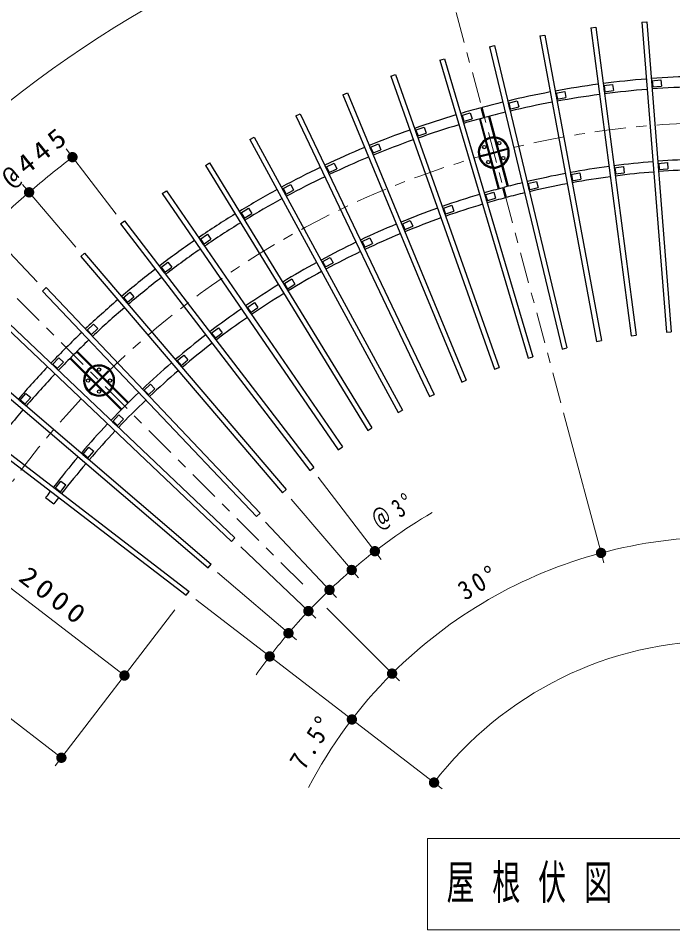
# Model space of a CAD drawing. Units: millimetres on the paper, with parts at other scales. Extents: x -365 to 3, y -5 to 257.
# Drawn here: x -333.4 to -270.2, y 122.4 to 210.4 of the extents above; entities that cross this region are included whole.
import ezdxf

# ---------------------------------------------------------------- set-up
doc = ezdxf.new("R2010")
doc.units = ezdxf.units.MM
doc.linetypes.add('USER2', pattern=[6, 3, -1, 1, -1])
doc.layers.add('LY_1', color=7, linetype='Continuous', lineweight=25)
doc.styles.add('ＭＳ ゴシック', font='')
doc.styles.get('ＭＳ ゴシック').set_extended_font_data('MS Gothic')

# ---------------------------------------------------------------- blocks, each defined once
blk = doc.blocks.new('filled_dot')
at = {"color": 0, "linetype": 'Continuous', "lineweight": -2, "const_width": 1.25}
blk.add_lwpolyline([(-0.625, 0, 1), (0.625, 0, 1)], format="xyb", close=True, dxfattribs=at)

msp = doc.modelspace()

# ---------------------------------------------------------------- linework, layer by layer
at = {"layer": 'LY_1', "linetype": 'USER2', "lineweight": 13}
for p, q in [((-281.006, 173.272), (-291.359, 211.909)), ((-337.736, 187.575), (-305.244, 155.083))]:
    msp.add_line(p, q, dxfattribs=at)
at = {"layer": 'LY_1', "color": 40}
for p, q in [((-278.115, 209.472), (-277.639, 209.535)), ((-278.115, 209.472), (-274.199, 179.729)), ((-277.639, 209.535), (-273.723, 179.791)), ((-273.17, 210.004), (-272.691, 210.042)), ((-273.17, 210.004), (-270.816, 180.097)), ((-272.691, 210.042), (-270.338, 180.134)), ((-283.025, 208.681), (-282.553, 208.769)), ((-283.025, 208.681), (-277.558, 179.184)), ((-282.553, 208.769), (-277.086, 179.271)), ((-287.888, 207.635), (-287.421, 207.747)), ((-287.888, 207.635), (-280.884, 178.464)), ((-287.421, 207.747), (-280.418, 178.576)), ((-297.415, 204.787), (-296.962, 204.947)), ((-297.415, 204.787), (-287.401, 176.508)), ((-296.962, 204.947), (-286.948, 176.668)), ((-302.054, 202.993), (-301.61, 203.176)), ((-302.054, 202.993), (-290.573, 175.276)), ((-301.61, 203.176), (-290.13, 175.46)), ((-306.592, 200.958), (-306.159, 201.165)), ((-306.592, 200.958), (-293.677, 173.881)), ((-306.159, 201.165), (-293.244, 174.087)), ((-311.018, 198.689), (-310.596, 198.918)), ((-310.596, 198.918), (-296.281, 172.554)), ((-311.018, 198.689), (-296.703, 172.325)), ((-315.319, 196.191), (-314.91, 196.442)), ((-315.319, 196.191), (-299.644, 170.612)), ((-314.91, 196.442), (-299.235, 170.863)), ((-319.483, 193.472), (-319.088, 193.744)), ((-319.088, 193.744), (-302.096, 169.02)), ((-319.483, 193.472), (-302.491, 168.748)), ((-323.5, 190.538), (-323.119, 190.831)), ((-323.5, 190.538), (-305.237, 166.738)), ((-323.119, 190.831), (-304.856, 167.03)), ((-327.357, 187.399), (-326.992, 187.71)), ((-327.357, 187.399), (-307.874, 164.587)), ((-326.992, 187.71), (-307.509, 164.898)), ((-331.045, 184.061), (-330.697, 184.392)), ((-331.045, 184.061), (-310.394, 162.3)), ((-330.697, 184.392), (-310.046, 162.631)), ((-334.553, 180.536), (-312.792, 159.885)), ((-334.222, 180.884), (-312.461, 160.233)), ((-274.199, 179.729), (-273.723, 179.791)), ((-270.816, 180.097), (-270.338, 180.134)), ((-277.558, 179.184), (-277.086, 179.271)), ((-280.884, 178.464), (-280.418, 178.576)), ((-337.871, 176.831), (-315.059, 157.348)), ((-337.56, 177.196), (-314.748, 157.713)), ((-287.401, 176.508), (-286.948, 176.668)), ((-290.573, 175.276), (-290.13, 175.46)), ((-340.699, 173.339), (-316.899, 155.076)), ((-293.677, 173.881), (-293.244, 174.087)), ((-340.992, 172.958), (-317.191, 154.695)), ((-296.703, 172.325), (-296.281, 172.554)), ((-299.644, 170.612), (-299.235, 170.863)), ((-302.491, 168.748), (-302.096, 169.02)), ((-305.237, 166.738), (-304.856, 167.03)), ((-307.874, 164.587), (-307.509, 164.898)), ((-310.394, 162.3), (-310.046, 162.631)), ((-312.792, 159.885), (-312.461, 160.233)), ((-315.059, 157.348), (-314.748, 157.713)), ((-317.191, 154.695), (-316.899, 155.076))]:
    msp.add_line(p, q, dxfattribs=at)
at = {"layer": 'LY_1'}
for p, q in [((-292.689, 206.336), (-292.228, 206.472)), ((-292.689, 206.336), (-284.168, 177.571)), ((-292.228, 206.472), (-283.708, 177.707)), ((-272.244, 204.36), (-271.347, 204.43)), ((-272.244, 204.36), (-272.197, 203.761)), ((-272.174, 204.365), (-272.127, 203.767)), ((-271.347, 204.43), (-271.3, 203.832)), ((-281.515, 203.164), (-280.63, 203.328)), ((-280.63, 203.328), (-280.52, 202.738)), ((-276.895, 203.883), (-276.003, 204.001)), ((-276.895, 203.883), (-276.817, 203.289)), ((-276.826, 203.893), (-276.747, 203.298)), ((-276.817, 203.289), (-275.924, 203.406)), ((-276.003, 204.001), (-275.924, 203.406)), ((-272.197, 203.761), (-271.3, 203.832)), ((-286.09, 202.205), (-285.215, 202.415)), ((-285.215, 202.415), (-285.075, 201.831)), ((-281.515, 203.164), (-281.405, 202.574)), ((-281.446, 203.177), (-281.337, 202.587)), ((-281.405, 202.574), (-280.52, 202.738)), ((-286.09, 202.205), (-285.95, 201.621)), ((-286.022, 202.221), (-285.882, 201.638)), ((-285.95, 201.621), (-285.075, 201.831)), ((-290.609, 201.007), (-289.747, 201.262)), ((-290.609, 201.007), (-290.439, 200.431)), ((-290.542, 201.027), (-290.372, 200.451)), ((-290.439, 200.431), (-289.576, 200.687)), ((-289.747, 201.262), (-289.576, 200.687)), ((-288.866, 200.671), (-287.054, 193.91)), ((-288.779, 200.694), (-286.967, 193.933)), ((-287.987, 200.907), (-286.175, 194.145)), ((-287.9, 200.93), (-286.088, 194.168)), ((-295.06, 199.574), (-294.211, 199.874)), ((-294.211, 199.874), (-294.011, 199.309)), ((-295.06, 199.574), (-294.859, 199.008)), ((-294.994, 199.597), (-294.793, 199.032)), ((-294.859, 199.008), (-294.011, 199.309)), ((-299.429, 197.91), (-298.597, 198.255)), ((-298.597, 198.255), (-298.368, 197.7)), ((-299.429, 197.91), (-299.199, 197.356)), ((-299.364, 197.937), (-299.135, 197.383)), ((-299.199, 197.356), (-298.368, 197.7)), ((-288.744, 197.127), (-287.971, 197.334)), ((-288.744, 197.127), (-288.721, 197.04)), ((-288.721, 197.04), (-287.948, 197.247)), ((-287.885, 197.357), (-287.092, 197.569)), ((-287.861, 197.27), (-287.069, 197.482)), ((-286.233, 197.8), (-287.006, 197.593)), ((-286.209, 197.713), (-286.982, 197.506)), ((-286.233, 197.8), (-286.209, 197.713)), ((-303.705, 196.02), (-302.893, 196.408)), ((-302.893, 196.408), (-302.634, 195.866)), ((-271.616, 196.384), (-270.719, 196.455)), ((-271.616, 196.384), (-271.569, 195.786)), ((-271.547, 196.39), (-271.5, 195.792)), ((-270.719, 196.455), (-270.672, 195.857)), ((-303.705, 196.02), (-303.447, 195.479)), ((-303.642, 196.05), (-303.384, 195.509)), ((-303.447, 195.479), (-302.634, 195.866)), ((-280.057, 195.298), (-279.172, 195.462)), ((-279.988, 195.311), (-279.879, 194.721)), ((-279.172, 195.462), (-279.063, 194.872)), ((-275.851, 195.952), (-274.959, 196.069)), ((-275.851, 195.952), (-275.773, 195.357)), ((-275.781, 195.961), (-275.703, 195.366)), ((-275.773, 195.357), (-274.88, 195.474)), ((-274.959, 196.069), (-274.88, 195.474)), ((-271.569, 195.786), (-270.672, 195.857)), ((-284.223, 194.426), (-283.348, 194.636)), ((-284.223, 194.426), (-284.083, 193.842)), ((-284.155, 194.442), (-284.015, 193.859)), ((-283.348, 194.636), (-283.208, 194.052)), ((-280.057, 195.298), (-279.947, 194.708)), ((-279.947, 194.708), (-279.063, 194.872)), ((-307.876, 193.909), (-307.085, 194.338)), ((-307.876, 193.909), (-307.59, 193.382)), ((-307.815, 193.942), (-307.529, 193.415)), ((-307.59, 193.382), (-306.799, 193.811)), ((-307.085, 194.338), (-306.799, 193.811)), ((-288.337, 193.336), (-287.474, 193.592)), ((-287.474, 193.592), (-287.304, 193.017)), ((-284.083, 193.842), (-283.208, 194.052)), ((-288.337, 193.336), (-288.167, 192.761)), ((-288.27, 193.356), (-288.1, 192.781)), ((-288.167, 192.761), (-287.304, 193.017)), ((-311.932, 191.582), (-311.164, 192.052)), ((-311.164, 192.052), (-310.851, 191.541)), ((-292.389, 192.033), (-291.541, 192.333)), ((-292.389, 192.033), (-292.189, 191.467)), ((-292.323, 192.056), (-292.123, 191.491)), ((-291.541, 192.333), (-291.341, 191.768)), ((-311.932, 191.582), (-311.618, 191.071)), ((-311.872, 191.619), (-311.558, 191.107)), ((-311.618, 191.071), (-310.851, 191.541)), ((-292.189, 191.467), (-291.341, 191.768)), ((-296.367, 190.519), (-295.536, 190.864)), ((-296.367, 190.519), (-296.138, 189.965)), ((-296.303, 190.546), (-296.073, 189.992)), ((-296.138, 189.965), (-295.306, 190.309)), ((-295.536, 190.864), (-295.306, 190.309)), ((-315.859, 189.046), (-315.118, 189.556)), ((-315.118, 189.556), (-314.778, 189.062)), ((-300.261, 188.8), (-299.449, 189.187)), ((-299.449, 189.187), (-299.19, 188.645)), ((-315.859, 189.046), (-315.519, 188.552)), ((-315.802, 189.086), (-315.462, 188.592)), ((-315.519, 188.552), (-314.778, 189.062)), ((-300.261, 188.8), (-300.003, 188.258)), ((-300.198, 188.83), (-299.939, 188.288)), ((-300.003, 188.258), (-299.19, 188.645)), ((-319.649, 186.309), (-318.935, 186.856)), ((-318.935, 186.856), (-318.57, 186.38)), ((-304.059, 186.878), (-303.268, 187.308)), ((-304.059, 186.878), (-303.773, 186.351)), ((-303.998, 186.912), (-303.711, 186.384)), ((-303.773, 186.351), (-302.982, 186.781)), ((-303.268, 187.308), (-302.982, 186.781)), ((-319.649, 186.309), (-319.284, 185.833)), ((-319.593, 186.351), (-319.228, 185.875)), ((-319.284, 185.833), (-318.57, 186.38)), ((-307.752, 184.761), (-306.984, 185.231)), ((-307.752, 184.761), (-307.438, 184.249)), ((-307.692, 184.798), (-307.378, 184.286)), ((-306.984, 185.231), (-306.671, 184.72)), ((-323.29, 183.376), (-322.606, 183.961)), ((-322.606, 183.961), (-322.216, 183.504)), ((-307.438, 184.249), (-306.671, 184.72)), ((-323.29, 183.376), (-322.901, 182.92)), ((-323.237, 183.422), (-322.847, 182.965)), ((-322.901, 182.92), (-322.216, 183.504)), ((-311.328, 182.453), (-310.586, 182.963)), ((-311.328, 182.453), (-310.988, 181.959)), ((-311.27, 182.493), (-310.931, 181.999)), ((-310.988, 181.959), (-310.247, 182.469)), ((-310.586, 182.963), (-310.247, 182.469)), ((-326.773, 180.257), (-326.12, 180.877)), ((-326.36, 179.822), (-325.707, 180.441)), ((-326.12, 180.877), (-325.707, 180.441)), ((-314.779, 179.962), (-314.065, 180.51)), ((-314.065, 180.51), (-313.7, 180.034)), ((-326.773, 180.257), (-326.36, 179.822)), ((-326.722, 180.305), (-326.309, 179.87)), ((-314.779, 179.962), (-314.414, 179.486)), ((-314.723, 180.004), (-314.358, 179.528)), ((-314.414, 179.486), (-313.7, 180.034)), ((-327.766, 178.185), (-322.816, 173.235)), ((-327.702, 178.249), (-322.753, 173.299)), ((-318.095, 177.293), (-317.41, 177.877)), ((-317.41, 177.877), (-317.021, 177.421)), ((-284.168, 177.571), (-283.708, 177.707)), ((-330.088, 176.96), (-329.468, 177.613)), ((-330.088, 176.96), (-329.653, 176.547)), ((-330.04, 177.011), (-329.604, 176.598)), ((-329.653, 176.547), (-329.033, 177.2)), ((-329.468, 177.613), (-329.033, 177.2)), ((-328.409, 177.542), (-323.46, 172.592)), ((-328.346, 177.605), (-323.396, 172.655)), ((-318.095, 177.293), (-317.705, 176.837)), ((-318.041, 177.338), (-317.652, 176.882)), ((-317.705, 176.837), (-317.021, 177.421)), ((-324.694, 176.371), (-325.259, 175.806)), ((-324.63, 176.308), (-325.196, 175.742)), ((-324.694, 176.371), (-324.63, 176.308)), ((-326.532, 174.533), (-325.966, 175.099)), ((-325.903, 175.162), (-325.323, 175.742)), ((-325.839, 175.099), (-325.259, 175.678)), ((-321.266, 174.454), (-320.613, 175.074)), ((-320.613, 175.074), (-320.2, 174.638)), ((-326.532, 174.533), (-326.468, 174.469)), ((-326.468, 174.469), (-325.903, 175.035)), ((-321.266, 174.454), (-320.853, 174.019)), ((-321.215, 174.502), (-320.802, 174.067)), ((-320.853, 174.019), (-320.2, 174.638)), ((-333.225, 173.494), (-332.641, 174.179)), ((-333.225, 173.494), (-332.769, 173.105)), ((-333.18, 173.547), (-332.724, 173.158)), ((-332.769, 173.105), (-332.185, 173.789)), ((-332.641, 174.179), (-332.185, 173.789)), ((-324.285, 171.453), (-323.665, 172.106)), ((-323.85, 171.04), (-323.23, 171.693)), ((-323.665, 172.106), (-323.23, 171.693)), ((-324.285, 171.453), (-323.85, 171.04)), ((-324.237, 171.504), (-323.801, 171.091)), ((-327.142, 168.299), (-326.558, 168.983)), ((-326.558, 168.983), (-326.101, 168.593)), ((-327.142, 168.299), (-326.686, 167.909)), ((-327.097, 168.352), (-326.64, 167.962)), ((-326.686, 167.909), (-326.101, 168.593)), ((-329.831, 164.999), (-329.283, 165.713)), ((-329.283, 165.713), (-328.807, 165.347)), ((-329.831, 164.999), (-329.355, 164.633)), ((-329.788, 165.054), (-329.312, 164.689)), ((-329.355, 164.633), (-328.807, 165.347)), ((-330.739, 164.133), (-329.946, 163.524))]:
    msp.add_line(p, q, dxfattribs=at)
at = {"layer": 'LY_1', "color": 4}
for p, q in [((-288.431, 200.788), (-288.69, 201.753)), ((-288.334, 200.813), (-288.593, 201.779)), ((-286.36, 193.06), (-286.619, 194.026)), ((-286.264, 193.086), (-286.522, 194.052))]:
    msp.add_line(p, q, dxfattribs=at)
at = {"layer": 'LY_1', "lineweight": 13}
for p, q in [((-323.925, 191.472), (-328.76, 197.773)), ((-327.831, 188.309), (-332.989, 194.348)), ((-331.566, 184.945), (-337.033, 190.706)), ((-280.747, 172.306), (-276.865, 157.817)), ((-304.438, 166.091), (-298.35, 158.157)), ((-307.042, 163.982), (-300.547, 156.378)), ((-309.532, 161.74), (-302.648, 154.486)), ((-311.901, 159.371), (-304.647, 152.487)), ((-323.133, 146.952), (-338.999, 159.127)), ((-277.124, 158.783), (-276.865, 157.817)), ((-329.22, 139.018), (-353.021, 157.281)), ((-314.143, 156.881), (-306.539, 150.386)), ((-316.251, 154.277), (-292.451, 136.014)), ((-318.263, 153.299), (-329.829, 138.225)), ((-303.605, 153.444), (-296.59, 146.429)), ((-293.877, 131.216), (-293.877, 122.416)), ((-237.077, 131.216), (-293.877, 131.216)), ((-293.877, 122.416), (-237.077, 122.416))]:
    msp.add_line(p, q, dxfattribs=at)
at = {"layer": 'LY_1'}
for centre in [(-288.395, 197.95), (-286.946, 198.338), (-288.007, 196.501), (-286.558, 196.889), (-325.581, 176.481), (-326.642, 175.42), (-324.52, 175.42), (-325.581, 174.36)]:
    msp.add_circle(centre, 0.16, dxfattribs=at)
at = {"layer": 'LY_1', "lineweight": 13}
for centre, radius, start, end in [((-265.476, 114.056), 119.752, 37.50034, 142.50072), ((-265.477, 115.316), 110.936, 105.00002, 134.99989), ((-265.484, 115.31), 102.942, 127.49992, 130.5), ((-265.484, 115.309), 102.942, 130.49992, 133.5), ((-265.477, 115.316), 54.999, 120.53788, 130.49975), ((-265.477, 115.316), 45, 75, 105), ((-265.477, 115.316), 45, 104.99986, 135.00006), ((-265.477, 115.316), 55, 130.50003, 133.50002), ((-265.477, 115.316), 55, 133.49989, 136.49999), ((-265.477, 115.316), 55, 136.50002, 139.49997), ((-265.477, 115.316), 55, 139.49996, 144.81244), ((-265.477, 115.316), 35, 37.50012, 142.50001), ((-265.477, 115.316), 45, 135.00003, 152.41858)]:
    msp.add_arc(centre, radius, start, end, dxfattribs=at)
at = {"layer": 'LY_1'}
for centre, radius, start, end in [((-265.502, 115.313), 89.5, 94.63764, 97.33035), ((-265.502, 115.314), 89.5, 91.63764, 94.33035), ((-265.501, 115.31), 89.5, 100.63764, 103.33035), ((-265.502, 115.311), 89.5, 97.63764, 100.33035), ((-265.502, 115.313), 88.5, 94.63919, 97.32843), ((-265.502, 115.314), 88.5, 91.63919, 94.32844), ((-265.502, 115.311), 88.5, 97.63919, 100.32844), ((-265.501, 115.31), 88.5, 100.63919, 103.32844), ((-265.501, 115.308), 89.5, 106.63764, 109.33035), ((-265.501, 115.308), 88.5, 106.63919, 109.32844), ((-265.5, 115.306), 89.5, 109.63764, 112.33035), ((-287.477, 197.42), 1.5, 89.13835, 120.86407), ((-287.477, 197.42), 1.45, 88.5749, 121.42512), ((-287.477, 197.42), 1.4, 87.97073, 122.02929), ((-287.477, 197.42), 1.5, 304.47122, 85.52878), ((-287.477, 197.42), 1.45, 305.17123, 84.82871), ((-265.5, 115.306), 88.5, 109.63919, 112.32844), ((-287.477, 197.42), 1.5, 124.47122, 265.52878), ((-287.477, 197.42), 1.45, 125.17125, 264.82873), ((-287.477, 197.42), 1.4, 125.92484, 264.07514), ((-287.477, 197.42), 1.4, 305.92482, 84.07512), ((-265.5, 115.305), 89.5, 112.63764, 115.33035), ((-265.5, 115.305), 88.5, 112.63919, 115.32844), ((-287.477, 197.42), 1.4, 267.97071, 302.02927), ((-287.477, 197.42), 1.45, 268.57488, 301.4251), ((-265.502, 115.313), 81.5, 94.65115, 97.3137), ((-265.502, 115.314), 81.5, 91.65115, 94.3137), ((-265.499, 115.304), 89.5, 115.63764, 118.33035), ((-287.477, 197.42), 1.5, 269.13593, 300.86165), ((-265.501, 115.31), 81.5, 100.65115, 103.3137), ((-265.502, 115.311), 81.5, 97.65115, 100.3137), ((-265.502, 115.313), 80.5, 94.65302, 97.31139), ((-265.502, 115.314), 80.5, 91.65303, 94.31139), ((-265.499, 115.304), 88.5, 115.63919, 118.32843), ((-265.501, 115.31), 80.5, 100.65303, 103.31139), ((-265.502, 115.311), 80.5, 97.65303, 100.31139), ((-265.498, 115.303), 89.5, 118.63764, 121.33035), ((-265.498, 115.303), 88.5, 118.63919, 121.32844), ((-265.501, 115.308), 81.5, 106.65115, 109.3137), ((-265.5, 115.306), 81.5, 109.65115, 112.3137), ((-265.501, 115.308), 80.5, 106.65303, 109.31139), ((-265.498, 115.302), 89.5, 121.63764, 124.33035), ((-265.5, 115.306), 80.5, 109.65303, 112.31139), ((-265.498, 115.302), 88.5, 121.63919, 124.32844), ((-265.5, 115.305), 81.5, 112.65115, 115.3137), ((-265.5, 115.305), 80.5, 112.65303, 115.31139), ((-265.497, 115.301), 89.5, 124.63764, 127.33035), ((-265.499, 115.304), 81.5, 115.65115, 118.3137), ((-265.497, 115.301), 88.5, 124.63919, 127.32844), ((-265.499, 115.304), 80.5, 115.65302, 118.31139), ((-265.498, 115.303), 81.5, 118.65115, 121.3137), ((-265.496, 115.3), 89.5, 127.63764, 130.33035), ((-265.498, 115.303), 80.5, 118.65303, 121.31139), ((-265.496, 115.3), 88.5, 127.63919, 130.32844), ((-265.498, 115.302), 81.5, 121.65115, 124.3137), ((-265.495, 115.299), 89.5, 130.63764, 133.33035), ((-265.498, 115.302), 80.5, 121.65303, 124.31139), ((-265.495, 115.299), 88.5, 130.63919, 133.32843), ((-265.497, 115.301), 81.5, 124.65115, 127.3137), ((-265.497, 115.301), 80.5, 124.65303, 127.31139), ((-265.494, 115.298), 89.5, 133.63764, 136.33035), ((-265.496, 115.3), 81.5, 127.65115, 130.3137), ((-265.494, 115.298), 88.5, 133.6392, 136.32844), ((-265.496, 115.3), 80.5, 127.65303, 130.31139), ((-325.581, 175.42), 1.5, 334.47122, 115.52878), ((-325.581, 175.42), 1.45, 335.17123, 114.82871), ((-265.495, 115.299), 81.5, 130.65115, 133.3137), ((-265.493, 115.297), 89.5, 136.63764, 139.33035), ((-265.493, 115.297), 88.5, 136.63919, 139.32844), ((-325.581, 175.42), 1.5, 154.47122, 295.52878), ((-325.581, 175.42), 1.45, 155.17125, 294.82873), ((-325.581, 175.42), 1.4, 155.92484, 294.07514), ((-325.581, 175.42), 1.5, 119.13835, 150.86407), ((-325.581, 175.42), 1.45, 118.5749, 151.42512), ((-325.581, 175.42), 1.4, 117.97073, 152.02929), ((-325.581, 175.42), 1.4, 335.92482, 114.07512), ((-265.495, 115.299), 80.5, 130.65302, 133.31138), ((-325.581, 175.42), 1.4, 297.97071, 332.02927), ((-325.581, 175.42), 1.45, 298.57488, 331.4251), ((-325.581, 175.42), 1.5, 299.13593, 330.86165), ((-265.494, 115.298), 81.5, 133.65115, 136.3137), ((-265.494, 115.298), 80.5, 133.65303, 136.31139), ((-265.492, 115.296), 88.5, 139.63919, 142.32844), ((-265.493, 115.297), 81.5, 136.65115, 139.3137), ((-265.493, 115.297), 80.5, 136.65303, 139.31139), ((-265.492, 115.296), 81.5, 139.65115, 142.3137), ((-265.492, 115.296), 80.5, 139.65303, 142.31139), ((-265.477, 115.316), 81.5, 142.72848, 143.20306), ((-265.477, 115.316), 80.5, 142.73132, 143.21179)]:
    msp.add_arc(centre, radius, start, end, dxfattribs=at)
at = {"layer": 'LY_1', "color": 4}
for radius, start, end in [(89.5, 105.03201, 106.34636), (89.5, 103.65364, 104.96799), (88.5, 105.03237, 106.34462), (88.5, 103.65538, 104.96763), (81.5, 103.66872, 104.96485), (81.5, 105.03515, 106.33128), (80.5, 105.03559, 106.32918), (80.5, 103.67082, 104.96441)]:
    msp.add_arc((-265.477, 115.316), radius, start, end, dxfattribs=at)
at = {"layer": 'LY_1', "linetype": 'USER2', "lineweight": 13}
msp.add_arc((-265.477, 115.316), 85, 27.49823, 143.65494, dxfattribs=at)

# ---------------------------------------------------------------- block references
at = {"layer": 'LY_1', "lineweight": 13, "xscale": 0.4, "yscale": 0.4}
for p, rotation in [((-328.152, 196.98), 218.3), ((-332.34, 193.587), 221.3), ((-332.34, 193.588), 39.7), ((-298.959, 158.95), 219.1), ((-277.124, 158.783), 196.9), ((-277.124, 158.783), 13.1), ((-301.197, 157.138), 222.1), ((-301.196, 157.138), 38.9), ((-303.336, 155.212), 225.1), ((-303.337, 155.212), 41.9), ((-305.373, 153.176), 44.9), ((-305.373, 153.175), 228.1), ((-307.299, 151.036), 47.9), ((-307.299, 151.036), 231.1), ((-309.111, 148.798), 50.9), ((-297.297, 147.136), 226.9), ((-297.297, 147.136), 43.1), ((-323.133, 146.952), 142.5), ((-301.178, 142.71), 50.6), ((-329.22, 139.018), 142.5), ((-293.244, 136.623), 50)]:
    msp.add_blockref('filled_dot', p, dxfattribs=dict(at, rotation=rotation))

# ---------------------------------------------------------------- texts
at = {"layer": 'LY_1', "char_height": 1.833, "attachment_point": 8, "style": 'ＭＳ ゴシック'}
for s, insert, rotation in [('\\T1.33;\\W1.15;@445', (-330.897, 196.088), 39), ('\\T1.33;\\W0.7;＠3°', (-296.573, 161.889), 33.731), ('\\T1.33;\\W0.9;30°', (-288.477, 155.153), 30), ('\\T1.33;\\W1.15;2000', (-330.457, 153.833), 322.5), ('\\T1.33;\\W0.9;7.5°', (-304.252, 140.065), 57.451)]:
    msp.add_mtext(s, dxfattribs=dict(at, insert=insert, rotation=rotation))
at = {"layer": 'LY_1', "insert": (-265.477, 126.816), "char_height": 3.299, "attachment_point": 5, "style": 'ＭＳ ゴシック'}
msp.add_mtext('\\T1.64;\\W0.6;屋根伏図\u3000Ｓ＝１／１００', dxfattribs=at)

doc.saveas('drawing.dxf')
